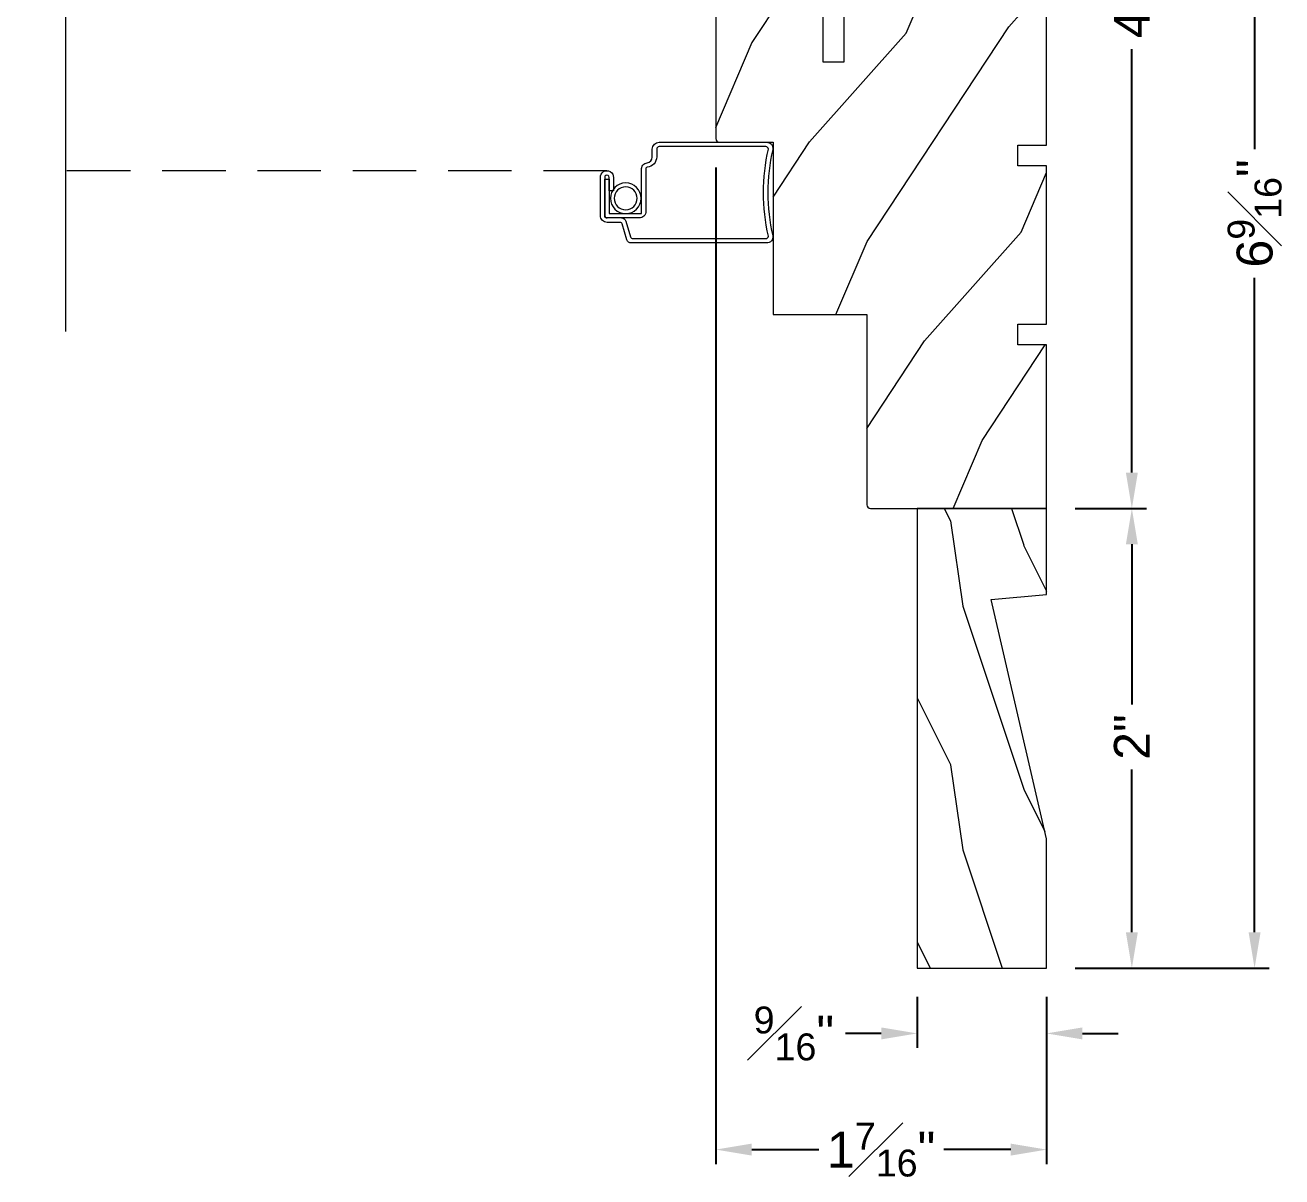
# Model space of a CAD drawing. Extents: x 73.7 to 85.4, y 9.6 to 19.6.
# Drawn here: x 79.56 to 85.03, y 9.59 to 14.6 of the extents above; entities that cross this region are included whole.
import ezdxf

# ---------------------------------------------------------------- set-up
doc = ezdxf.new("R2010")
doc.units = 0
doc.header["$MEASUREMENT"] = 0
doc.linetypes.add('DASHED', pattern=[0.4144736842105268, 0.2763157894736845, -0.1381578947368423])
doc.layers.get('0').update_dxf_attribs({"linetype": 'CONTINUOUS'})
doc.layers.get('DEFPOINTS').update_dxf_attribs({"linetype": 'CONTINUOUS'})
doc.layers.add('DIM', color=7, linetype='CONTINUOUS', lineweight=13)
doc.layers.add('PRODUCTS', color=7, linetype='CONTINUOUS', lineweight=13)
doc.styles.get("Standard").update_dxf_attribs({"font": 'arial.ttf'})
doc.dimstyles.get("Standard").update_dxf_attribs({"dimscale": 0, "dimtxt": 0.156, "dimasz": 0.156, "dimexe": 0.063, "dimexo": 0.125, "dimgap": 0.05, "dimtad": 0, "dimdec": 4, "dimzin": 0, "dimdsep": 46, "dimlunit": 4, "dimtxsty": 'Standard', "dimcen": 0.09, "dimclrd": 256, "dimclre": 256, "dimclrt": 256, "dimadec": 0, "dimazin": 0, "dimtfac": 0.75, "dimtdec": 4, "dimtix": 1, "dimtofl": 0, "dimtmove": 0, "dimatfit": 1, "dimfxl": 1, "dimfrac": 1, "dimtolj": 1, "dimtzin": 5, "dimarcsym": 0})

# ---------------------------------------------------------------- blocks, each defined once
blk = doc.blocks.new('*D15')
at = {"layer": 'DEFPOINTS', "color": 0, "ltscale": 2, "transparency": 16777216}
for p in [(84.04685744679122, 17.06810126771237), (84.00422779838271, 12.50110322083734), (84.37521152172083, 12.50110322083734)]:
    blk.add_point(p, dxfattribs=at)
at = {"layer": 'DIM', "lineweight": -2, "ltscale": 2, "transparency": 16777216}
for p, q in [((84.17185744679122, 17.06810126771237), (84.43821152172083, 17.06810126771237)), ((84.37521152172083, 16.91210126771237), (84.37521152172083, 15.06527395795262)), ((84.37521152172083, 12.65710322083734), (84.37521152172083, 14.49942880106312)), ((84.12922779838271, 12.50110322083734), (84.43821152172083, 12.50110322083734))]:
    blk.add_line(p, q, dxfattribs=at)
at = {"layer": 'DIM', "ltscale": 2, "transparency": 16777216}
for points in [[(84.34921152172083, 16.91210126771237), (84.40121152172082, 16.91210126771237), (84.37521152172083, 17.06810126771237)], [(84.34921152172083, 12.65710322083734), (84.40121152172082, 12.65710322083734), (84.37521152172083, 12.50110322083734)]]:
    blk.add_solid(points, dxfattribs=at)
at = {"layer": 'DIM', "ltscale": 2, "transparency": 16777216, "insert": (84.37521152172083, 14.78235137950788), "char_height": 0.156, "attachment_point": 5, "rotation": 90}
blk.add_mtext('\\A1;4{\\H0.750000x;\\S9#16;}"', dxfattribs=at)
blk = doc.blocks.new('Frame-Contemporary Profile-C-WC 4.563 Jamb BLOCK')
at = {"ltscale": 2}
h = blk.add_hatch(dxfattribs=at)
h.set_pattern_fill('WOOD1', color=256, angle=30)
h.set_pattern_definition([(246.8699, (-380.4343409115642, 7.924486547958937), (1.598076078555546, 3.232050873230267), [0.5, -4.5]), (236.5651, (-379.7647256692936, 7.964678926823606), (-0.366024019841683, -1.366026116725422), [1.118034, -1.118034]), (228.4349, (-379.5147256692936, 7.531666224931386), (-1.232051982326068, -1.86602423823122), [0.6324559999999998, -2.529821999999999])])
h.paths.add_polyline_path([(0.3512851409912514, 1.25699752807617), (0.4412851409912264, 1.25699752807617), (0.4412851409912264, 0.5669975280761721), (0.7832851409912679, 0.5669975280761719), (0.7832851409912678, 0.4469985961914065), (0.908285140991211, 0.4469985961914062), (0.9082851409912109, 0.6049995422363281), (0.9082851409912109, 1.589000701904119, 0.41412871271231), (0.892281665066609, 1.604999542236328), (0.6590003967285156, 1.604999542236328), (0.6590003967285156, 2.354999542236328), (0.2520008087158772, 2.354999542236328), (0.2520008087158772, 3.182002961214154, 0.4142310210248008), (0.2360010147094141, 3.197998046875), (-0.5299997329711346, 3.197998046875), (-0.5299997329711346, 2.486638069152832), (-0.4049997329711914, 2.486638069152832), (-0.4049997329711914, 2.441637992858887), (-0.4049997329711914, 2.396637916564941), (-0.5299997329711346, 2.396637916564941), (-0.5299997329711346, 1.707356452941895), (-0.4049997329711914, 1.707356452941895), (-0.4049997329711914, 1.662356376647949), (-0.4049997329711914, 1.617356300354004), (-0.5299997329711346, 1.617356300354004), (-0.5299997329711346, 0.9469980468750236), (-0.4479997329711409, 0.9469980468750236), (-0.4479997329711409, 0.8219980468750236), (-0.5299997329711346, 0.8219980468750235), (-0.5299997329711346, 0.1487940087280322), (-0.4049997329711914, 0.1487940087280322), (-0.4049997329711914, 0.1037920087280213), (-0.4049997329711914, 0.05879400872800056), (-0.5299997329711346, 0.05879400872800034), (-0.5299997329711347, -0.3870010375976558), (-0.465000152587891, -0.4520015716552743), (-0.5299997329711345, -0.5170021057128902), (-0.5299997329711347, -0.5760078430175781), (-0.4840002059936523, -0.5760078430175781), (-0.4259977340698243, -0.8310070037841797), (-0.4659976959228516, -0.8310070037841792), (-0.4659976959228516, -0.9750061035156246), (-0.3890018463134765, -1.052001953125), (-0.06899999999995954, -1.052001953125), (0, -0.9830019531250396), (0, 0), (0.2539997100830078, 2.220446049250313e-16), (0.2539997100830078, 0.1579971313476562), (0.001285552978515625, 0.1579971313476562), (0.001285552978515625, 0.2360000610351565), (0.3142852783203125, 0.2360000610351562), (0.3142852783203125, 0.5669975280761719), (0.3512851409912514, 0.5669975280761719)])
blk.add_lwpolyline([(0.2520008087158772, 2.354999542236328), (0.2520008087158772, 3.181999206542969, 0.4142997689483557), (0.2360010147095295, 3.197998046875), (0.2360010147095295, 3.197998046875), (0.2360010147095295, 3.197998046875), (-0.5299997329711346, 3.197998046875), (-0.5299997329711346, 3.197998046875), (-0.5299997329711346, 3.197998046875), (-0.5299997329711346, 2.486638069152832), (-0.4049997329711914, 2.486638069152832), (-0.4049997329711914, 2.441637992858887), (-0.4049997329711914, 2.396637916564941), (-0.5299997329711346, 2.396637916564941), (-0.5299997329711346, 1.707356452941895), (-0.4049997329711914, 1.707356452941895), (-0.4049997329711914, 1.662356376647949), (-0.4049997329711914, 1.617356300354004), (-0.5299997329711346, 1.617356300354004), (-0.5299997329711346, 0.9469980468750236), (-0.4479997329711409, 0.9469980468750236), (-0.4479997329711409, 0.8219980468750236), (-0.5299997329711346, 0.8219980468750236), (-0.5299997329711346, 0.1487940087280322), (-0.4049997329711914, 0.1487940087280322), (-0.4049997329711914, 0.1037920087280213), (-0.4049997329711914, 0.05879400872800034), (-0.5299997329711346, 0.05879400872800034), (-0.5299997329711346, -0.3870010375976562), (-0.4650001525878906, -0.4520015716552734), (-0.5299997329711346, -0.5170021057128906), (-0.5299997329711346, -0.5760078430175781), (-0.4840002059936523, -0.5760078430175781), (-0.4259977340698242, -0.8310070037841797), (-0.4659976959228516, -0.8310070037841797), (-0.4659976959228516, -0.975006103515625), (-0.3890018463134766, -1.052001953125), (-0.06899999999995998, -1.052001953125), (0, -0.98300195312504), (0, 0), (0.2539997100830078, 0), (0.2539997100830078, 0.1579971313476562), (0.001285552978515625, 0.1579971313476562), (0.001285552978515625, 0.2360000610351562), (0.3142852783203125, 0.2360000610351562), (0.3142852783203125, 0.5669975280761719), (0.3512851409912514, 0.5669975280761719), (0.3512851409912514, 1.25699752807617), (0.4412851409912264, 1.25699752807617), (0.4412851409912264, 0.5669975280761719), (0.7832851409912678, 0.5669975280761719), (0.7832851409912678, 0.4469985961914062), (0.9082851409912109, 0.4469985961914062), (0.9082851409912109, 0.6049995422363281), (0.9082851409912109, 1.589000701904297, 0.4141287127112057), (0.8922816650664913, 1.604999542236328), (0.6590003967285156, 1.604999542236328), (0.6590003967285156, 2.354999542236328), (0.2520008087158772, 2.354999542236328)], format="xyb")
blk = doc.blocks.new('*D22')
at = {"layer": 'DEFPOINTS', "color": 0, "ltscale": 2, "transparency": 16777216}
for p in [(82.56594292442033, 14.11010056581963), (84.00423999346744, 10.50110322091169), (82.56594292442033, 9.711218915642078)]:
    blk.add_point(p, dxfattribs=at)
at = {"layer": 'DIM', "lineweight": -2, "ltscale": 2, "transparency": 16777216}
for p, q in [((82.56594292442033, 13.98510056581963), (82.56594292442033, 9.64821891564208)), ((84.00423999346744, 10.37610322091169), (84.00423999346744, 9.648218915642078)), ((82.72194292442033, 9.711218915642078), (83.01324903056735, 9.711218915642078)), ((83.84823999346743, 9.711218915642078), (83.55693388732041, 9.711218915642078))]:
    blk.add_line(p, q, dxfattribs=at)
at = {"layer": 'DIM', "ltscale": 2, "transparency": 16777216}
for points in [[(82.72194292442033, 9.737218915642078), (82.72194292442033, 9.685218915642078), (82.56594292442033, 9.711218915642078)], [(83.84823999346743, 9.737218915642078), (83.84823999346743, 9.685218915642078), (84.00423999346744, 9.711218915642078)]]:
    blk.add_solid(points, dxfattribs=at)
at = {"layer": 'DIM', "ltscale": 2, "transparency": 16777216, "insert": (83.28509145894388, 9.711218915642078), "char_height": 0.156, "attachment_point": 5}
blk.add_mtext('\\A1;1{\\H0.750000x;\\S7#16;}"', dxfattribs=at)
blk = doc.blocks.new('*D23')
at = {"layer": 'DEFPOINTS', "color": 0, "ltscale": 2, "transparency": 16777216}
for p in [(84.00422779838267, 12.50110322083734), (84.00423999346744, 10.50110322091169), (84.37521152172079, 10.50110322091169)]:
    blk.add_point(p, dxfattribs=at)
at = {"layer": 'DIM', "lineweight": -2, "ltscale": 2, "transparency": 16777216}
for p, q in [((84.12922779838267, 12.50110322083734), (84.43821152172079, 12.50110322083734)), ((84.37521152172079, 12.34510322083734), (84.37521152172079, 11.64730544314227)), ((84.37521152172079, 10.6571032209117), (84.37521152172079, 11.36534091381075)), ((84.12923999346744, 10.50110322091169), (84.43821152172079, 10.50110322091169))]:
    blk.add_line(p, q, dxfattribs=at)
at = {"layer": 'DIM', "ltscale": 2, "transparency": 16777216}
for points in [[(84.34921152172079, 12.34510322083734), (84.40121152172078, 12.34510322083734), (84.37521152172079, 12.50110322083734)], [(84.34921152172079, 10.6571032209117), (84.40121152172078, 10.6571032209117), (84.37521152172079, 10.50110322091169)]]:
    blk.add_solid(points, dxfattribs=at)
at = {"layer": 'DIM', "ltscale": 2, "transparency": 16777216, "insert": (84.37521152172079, 11.50632317847652), "char_height": 0.156, "attachment_point": 5, "rotation": 90}
blk.add_mtext('\\A1;2"', dxfattribs=at)
blk = doc.blocks.new('*D24')
at = {"layer": 'DEFPOINTS', "color": 0, "ltscale": 2, "transparency": 16777216}
for p in [(84.53776895111505, 17.06810126771237), (84.00423999346744, 10.50110322091169), (84.90881906730849, 10.50110322091169)]:
    blk.add_point(p, dxfattribs=at)
at = {"layer": 'DIM', "lineweight": -2, "ltscale": 2, "transparency": 16777216}
for p, q in [((84.66276895111505, 17.06810126771237), (84.97181906730849, 17.06810126771237)), ((84.90881906730849, 16.91210126771237), (84.90881906730849, 14.06481131661763)), ((84.90881906730849, 10.6571032209117), (84.90881906730849, 13.50439317200644)), ((84.12923999346744, 10.50110322091169), (84.97181906730849, 10.50110322091169))]:
    blk.add_line(p, q, dxfattribs=at)
at = {"layer": 'DIM', "ltscale": 2, "transparency": 16777216}
for points in [[(84.88281906730849, 16.91210126771237), (84.93481906730848, 16.91210126771237), (84.90881906730849, 17.06810126771237)], [(84.88281906730849, 10.6571032209117), (84.93481906730848, 10.6571032209117), (84.90881906730849, 10.50110322091169)]]:
    blk.add_solid(points, dxfattribs=at)
at = {"layer": 'DIM', "ltscale": 2, "transparency": 16777216, "insert": (84.90881906730849, 13.78460224431205), "char_height": 0.156, "attachment_point": 5, "rotation": 90}
blk.add_mtext('\\A1;6{\\H0.750000x;\\S9#16;}"', dxfattribs=at)
blk = doc.blocks.new('*D25')
at = {"layer": 'DEFPOINTS', "color": 0, "ltscale": 2, "transparency": 16777216}
for p in [(83.44123999346745, 10.50110322091169), (84.00423999346744, 10.50110322091169), (84.00423999346744, 10.21671713985391)]:
    blk.add_point(p, dxfattribs=at)
at = {"layer": 'DIM', "lineweight": -2, "ltscale": 2, "transparency": 16777216}
for p, q in [((83.44123999346745, 10.37610322091169), (83.44123999346745, 10.1537171398539)), ((84.00423999346744, 10.37610322091169), (84.00423999346744, 10.1537171398539)), ((83.28523999346744, 10.21671713985391), (83.12923999346744, 10.21671713985391)), ((84.16023999346744, 10.21671713985391), (84.31623999346743, 10.21671713985391))]:
    blk.add_line(p, q, dxfattribs=at)
at = {"layer": 'DIM', "ltscale": 2, "transparency": 16777216}
for points in [[(83.28523999346744, 10.24271713985391), (83.28523999346744, 10.19071713985391), (83.44123999346745, 10.21671713985391)], [(84.16023999346744, 10.24271713985391), (84.16023999346744, 10.19071713985391), (84.00423999346744, 10.21671713985391)]]:
    blk.add_solid(points, dxfattribs=at)
at = {"layer": 'DIM', "ltscale": 2, "transparency": 16777216, "insert": (82.90553569605953, 10.21671713985391), "char_height": 0.156, "attachment_point": 5}
blk.add_mtext('\\A1;{\\H1x;{\\H0.750000x;\\S9#16;}"}', dxfattribs=at)
blk = doc.blocks.new('Screen-Frame Aluminum BLOCK')
blk.add_lwpolyline([(0.1086269361397569, -0.630270928801167, 0.333390721706602), (0.09435402392884384, -0.6111084533489475), (0.026136456105462, -0.5907202733011445, -0.3343656451637382), (0.01900000000000546, -0.5811390355750348), (0.01900000000000546, -0.003000000000042746, -0.3796156333285436), (0.03000000000000114, 0.007999999999981355, 0.1096236335789763), (0.4080000000000155, 0.007999999999981355, -0.3819406603298541), (0.4190000000000111, -0.003000000000014325), (0.4190000000000111, -0.4664841322398274, -0.3793587876943186), (0.4080000000000155, -0.4774841322398515), (0.3749778618868618, -0.4774841322398515, 0.3879487536236223), (0.3292287432446983, -0.5186501202151987, -0.450039698228427), (0.3222279288151242, -0.5244841322398486), (0.1376269361397533, -0.5244841322398486, 0.428927624524485), (0.1086269361397569, -0.5534841322398449), (0.1086269361397569, -0.6944841322398361, 0.4649657458081206), (0.1176269361397715, -0.7034841322398222), (0.2768601893226048, -0.7034841322398222), (0.2768601893226048, -0.6844841322398452), (0.1276269361397624, -0.6844841322398452), (0.1276269361397624, -0.5434841322398256), (0.3180000000000121, -0.5434841322398256, 0.4500136066845264), (0.3480000000000132, -0.5184841322398483, -0.3297948542621193), (0.3740000000000236, -0.4964841322398286), (0.4080000000000155, -0.4964841322398286, 0.414213562373095), (0.4380000000000166, -0.4664841322398274), (0.4380000000000166, -2.208886081689343e-05, 0.500619868924907), (0.4070486091093528, 0.02696364646840266, -0.1115300309248687), (0.0309559130529351, 0.02698476663633187, 0.4975730943278163), (0, 0), (0, -0.5875874011301505, 0.3314939011365562), (0.01427291221020255, -0.6067498765821426), (0.08249048003466442, -0.6271380566331004, -0.331493901136544), (0.08962693613975148, -0.6367192943590965), (0.0896269361397799, -0.6924841322398549, 0.414213562373095), (0.1196269361397526, -0.7224841322398561), (0.2842279288151133, -0.7224841322398277, 1.054015662654757), (0.2842279288151133, -0.6654841322398397), (0.2262626903878697, -0.6654841322398397), (0.2262626903878697, -0.6844841322398452), (0.285227928815118, -0.6844841322398452, -1.067592559345529), (0.285227928815118, -0.7034841322398222), (0.1186269361397763, -0.7034841322398506, -0.4292392643948575), (0.1086269361397569, -0.6924841322398265)], format="xyb")
at = {"ltscale": 2}
blk.add_circle((0.194261323917658, -0.6122554400368161), 0.06663438777788927, dxfattribs=at)
blk.add_circle((0.194261323917658, -0.6122554400368161), 0.049809)

msp = doc.modelspace()

# ---------------------------------------------------------------- hatches: boundary and pattern name
at = {"layer": 'PRODUCTS', "ltscale": 2}
h = msp.add_hatch(dxfattribs=at)
h.set_pattern_fill('WOOD1', color=256, scale=0.75, angle=225, style=0)
h.set_pattern_definition([(278.1301000000001, (208.2130912727753, -260.6744285647661), (-0.5303299769395009, 2.651650451239633), [0.375, -3.375]), (288.4349, (207.7357941954743, -260.5153295389991), (-1.140981565366805e-06, -1.060660419622846), [0.8385254999999998, -0.8385254999999998]), (296.5650999999999, (207.4706291525294, -260.780494581944), (0.5303311631866724, -1.590989641328416), [0.4743419999999998, -1.897366499999999])])
h.paths.add_polyline_path([(83.44122779838268, 10.50110322091169), (84.00422779838279, 10.50110322091169), (84.00422779838267, 11.06310322083747), (83.76367370682921, 12.10505746486164), (84.00422779838267, 12.12610322083746), (84.00422779838267, 12.50110322083746), (83.44122779838268, 12.50109978792106)])

# ---------------------------------------------------------------- linework, layer by layer
at = {"layer": 'PRODUCTS', "linetype": 'DASHED'}
msp.add_line((82.0923827194484, 13.9703691006767), (79.73940244003002, 13.9703691006767), dxfattribs=at)
at = {"layer": 'PRODUCTS', "ltscale": 2}
msp.add_lwpolyline([(79.73940244003002, 13.27109002765819), (79.73940244003002, 16.19421605546064), (79.56244931798086, 16.28535250913445), (79.87579926717741, 16.42764354682163), (79.73940244003008, 16.47117945174546), (79.73940244003008, 17.58193518187648)], dxfattribs=at)
at = {"layer": 'PRODUCTS'}
msp.add_lwpolyline([(83.44122779838268, 12.50110322083734), (83.44123999346745, 10.50110322091169), (84.00423999346744, 10.50110322091169), (84.00422779838267, 11.06310322083736), (83.76367370682921, 12.10505746486164), (84.00422779838267, 12.12610322083734), (84.00422779838267, 12.50110322083734)], close=True, dxfattribs=at)

# ---------------------------------------------------------------- block references
at = {"layer": 'PRODUCTS', "rotation": 180}
msp.add_blockref('Frame-Contemporary Profile-C-WC 4.563 Jamb BLOCK', (83.47422806541154, 15.69910126771234), dxfattribs=at)
at = {"layer": 'PRODUCTS', "color": 3, "xscale": -1, "rotation": 270}
msp.add_blockref('Screen-Frame Aluminum BLOCK', (82.78636685168824, 13.656101725476), dxfattribs=at)

# ---------------------------------------------------------------- dimensions: what is measured, and where the dimension line sits
at = {"layer": 'DIM', "ltscale": 2}
for base, p1, p2, picture, middle in [((84.37521152172083, 12.50110322083734), (84.04685744679122, 17.06810126771237), (84.00422779838271, 12.50110322083734), '*D15', (84.37521152172083, 14.78235137950788)), ((84.37521152172079, 10.50110322091169), (84.00422779838267, 12.50110322083734), (84.00423999346744, 10.50110322091169), '*D23', (84.37521152172079, 11.50632317847652))]:
    dim = msp.add_linear_dim(base=base, p1=p1, p2=p2, angle=90, dimstyle='Standard', override={"dimscale": 1}, dxfattribs=at)
    dim.commit()
    dim.dimension.update_dxf_attribs({"geometry": picture, "text_midpoint": middle, "dimtype": 160})
dim = msp.add_linear_dim(base=(84.90881906730849, 10.50110322091169), p1=(84.53776895111505, 17.06810126771237), p2=(84.00423999346744, 10.50110322091169), angle=90, dimstyle='Standard', override={"dimscale": 1}, dxfattribs=at)
dim.commit()
dim.dimension.update_dxf_attribs({"geometry": '*D24', "text_midpoint": (84.90881906730849, 13.78460224431205)})
dim = msp.add_linear_dim(base=(82.56594292442033, 9.711218915642078), p1=(84.00423999346744, 10.50110322091169), p2=(82.56594292442033, 14.11010056581963), dimstyle='Standard', override={"dimscale": 1}, dxfattribs=at)
dim.commit()
dim.dimension.update_dxf_attribs({"geometry": '*D22', "text_midpoint": (83.28509145894388, 9.711218915642078)})
dim = msp.add_linear_dim(base=(84.00423999346744, 10.21671713985391), p1=(83.44123999346745, 10.50110322091169), p2=(84.00423999346744, 10.50110322091169), text='{\\H1x;<>}', dimstyle='Standard', override={"dimscale": 1}, dxfattribs=at)
dim.commit()
dim.dimension.update_dxf_attribs({"geometry": '*D25', "text_midpoint": (82.90553569605953, 10.21671713985391), "dimtype": 160})

doc.saveas('drawing.dxf')
